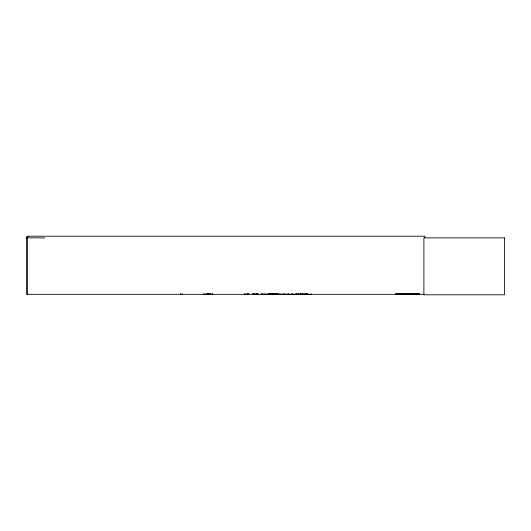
<?xml version="1.0" encoding="UTF-8"?>
<svg xmlns="http://www.w3.org/2000/svg" width="531" height="531" viewBox="0 0 531 531"><rect width="100%" height="100%" fill="white"/><g stroke="black" fill="none" stroke-linecap="round" stroke-linejoin="round"><path stroke-width="0.8" d="M204.05 294.3L204.05 293.849M212.367 294.247L212.367 293.849M273.498 294.3L273.505 293.849M297.937 294.3L297.944 293.849M306.48 294.3L306.48 293.849M410.576 294.3L410.589 293.849L410.589 294.201M419.112 294.3L419.118 293.849L419.132 294.3M395.754 293.942L395.761 294.307L395.768 293.942L418.946 293.942L418.952 294.3M418.879 294.3L418.886 293.942M264.962 294.26L264.962 293.849M395.754 294.114L418.946 294.094M292.123 294.26L292.063 293.729M244.393 294.32L248.74 293.889M257.117 294.26L257.15 293.849M257.396 294.26L257.449 293.889M209.752 294.247L209.772 293.889M410.47 294.247L410.483 293.889M299.026 294.26L299.066 293.889L299.112 294.32M244.705 294.26L244.758 293.889M28.209 236.799L26.55 236.799L26.55 294.32L423.99 294.32M26.55 237.868L44.763 237.868M267.929 293.948L278.563 293.948M267.909 294.101L278.583 294.088M252.364 294.32L252.364 293.849L252.417 294.201L257.449 294.201M278.569 294.287L261.179 294.26M279.824 294.201L311.498 294.3M395.754 294.287L419.517 294.26M255.55 294.32L255.603 293.849L255.723 294.26M256.413 294.247L256.42 293.729M304.568 294.26L304.529 293.889L304.489 294.32M298.515 294.26L298.648 293.889L298.688 294.32M306.533 294.26L306.533 293.849M297.997 294.26L297.997 293.849M424.82 237.868L424.82 236.202L27.486 236.202L27.486 294.32M311.179 293.849L311.179 294.32M307.509 293.729L307.509 294.32M307.29 293.729L307.29 294.32M305.378 293.849L305.378 294.32M304.913 293.849L304.913 294.32M302.995 293.729L302.995 294.32M302.876 293.849L302.929 294.32M302.776 293.729L302.776 294.32M302.404 293.729L302.365 294.32M301.953 293.729L301.953 294.32M300.818 293.729L300.818 294.32M300.599 293.729L300.599 294.32M298.223 293.849L298.223 294.32M296.484 293.849L296.484 294.32M296.305 293.729L296.305 294.32M296.092 293.729L296.092 294.32M292.362 293.729L292.422 294.32M288.36 293.849L288.36 294.32M287.941 293.849L287.941 294.32M284.238 293.729L284.238 294.32M283.939 293.729L283.939 294.32M279.824 293.849L279.824 294.32M269.376 293.729L269.39 294.32M269.078 293.729L269.091 294.32M265.055 293.849L265.055 294.32M262.294 293.729L262.294 294.32M262.155 293.729L262.155 294.32M261.073 293.849L261.073 294.32M258.126 293.729L258.126 294.32M257.502 293.849L257.502 294.32M257.203 293.849L257.203 294.32M256.281 293.729L256.347 294.32M254.628 293.729L254.628 294.32M253.586 293.729L253.519 294.32M253.446 293.729L253.446 294.32M248.793 293.849L248.793 294.32M247.711 293.729L247.711 294.32M247.572 293.729L247.572 294.32M244.811 293.849L244.811 294.32M212.592 293.849L212.586 294.32L203.824 294.3L203.831 293.849M210.807 293.729L210.8 294.32M209.884 293.849L209.825 294.32M208.962 293.61L208.962 294.32M208.464 293.729L208.477 294.32M208.298 293.61L208.298 294.32M208.238 293.729L208.179 294.32M207.946 293.729L207.953 294.32M207.296 293.61L207.296 294.32M206.639 293.61L206.639 294.32M182.153 293.61L182.153 294.32M180.494 293.61L180.494 294.32M504.45 237.868L423.884 237.868L423.884 294.798L504.45 294.798L504.45 237.868M302.112 294.32L302.112 293.729L302.066 294.32"/></g></svg>
